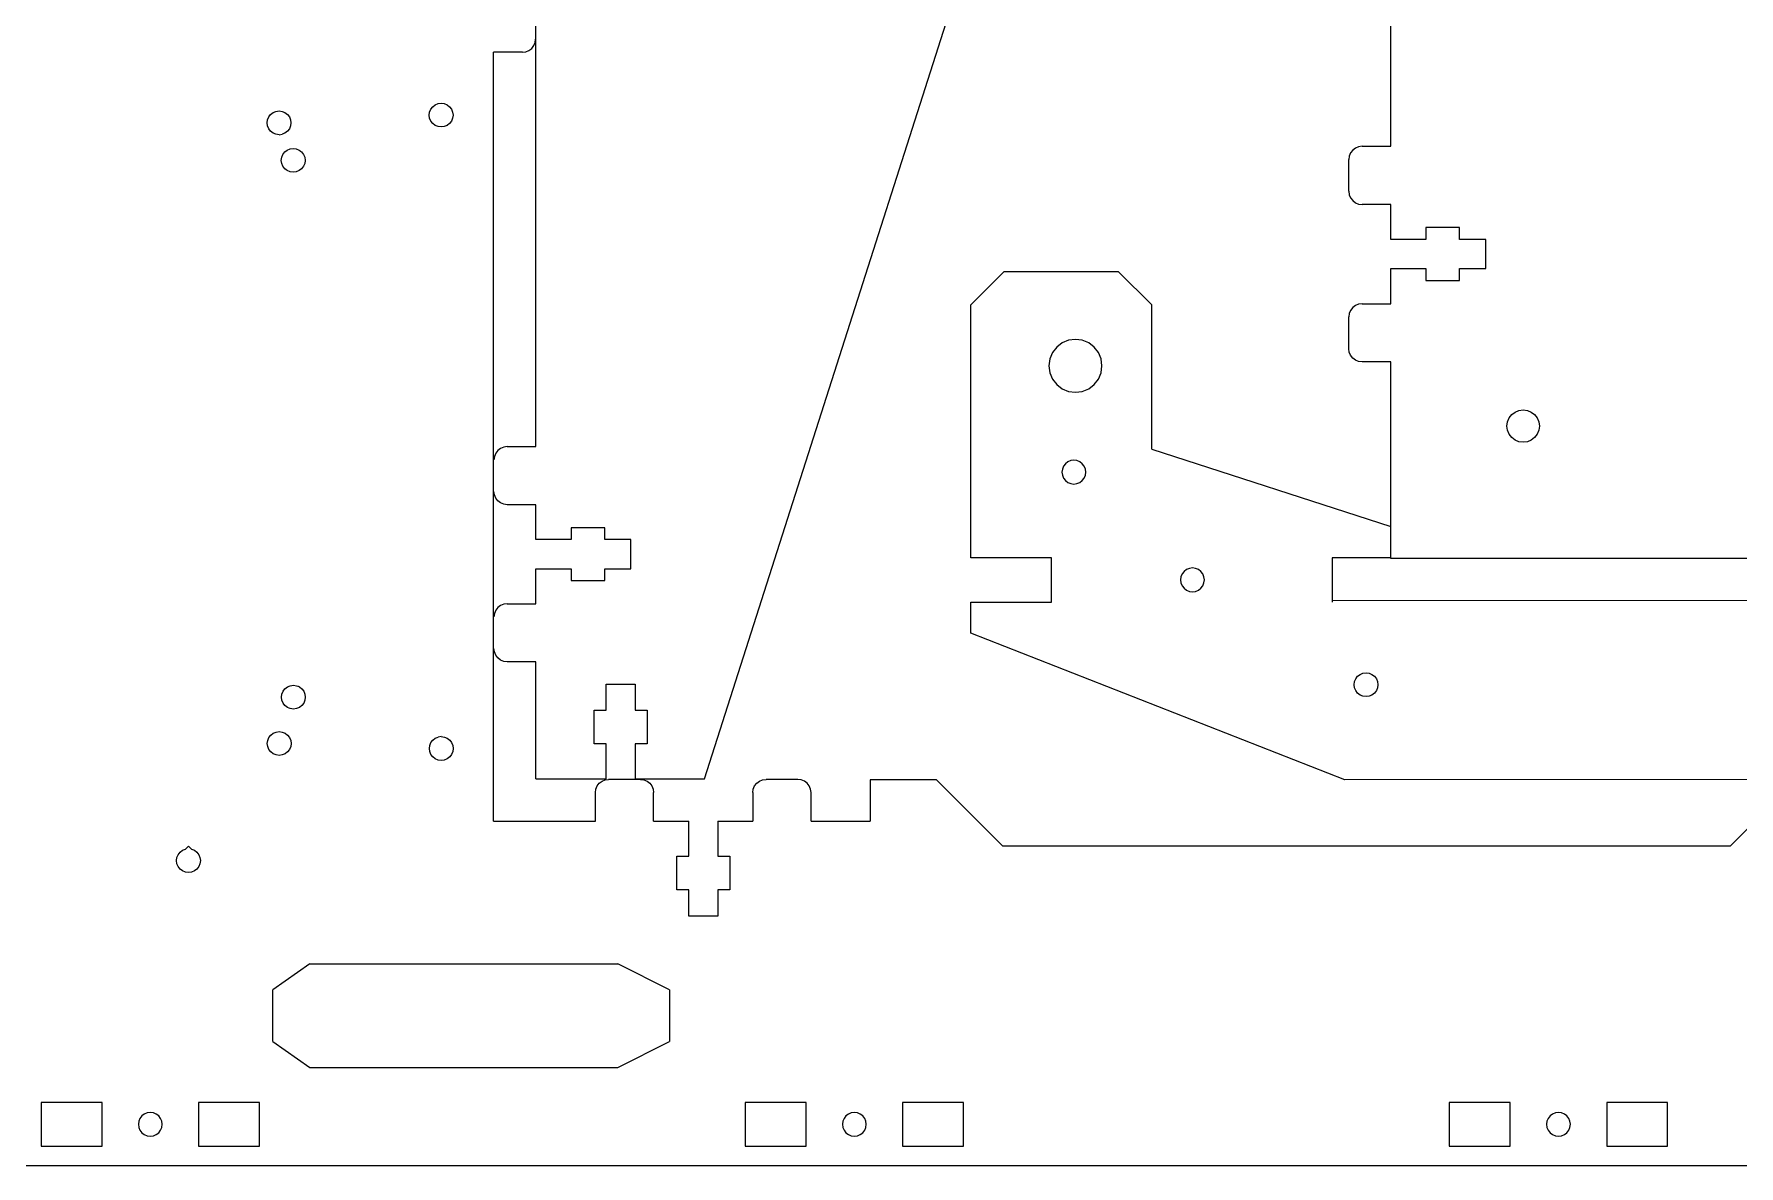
# Model space of a CAD drawing. Extents: x 0 to 941, y 0 to 539.
# Drawn here: x 396.7 to 654.4, y 0.1 to 171.2 of the extents above; entities that cross this region are included whole.
import ezdxf

# ---------------------------------------------------------------- set-up
doc = ezdxf.new("R2010")
doc.units = 0
doc.layers.add('Layer_1', color=7, linetype='CONTINUOUS')

msp = doc.modelspace()

# ---------------------------------------------------------------- linework, layer by layer
at = {"layer": 'Layer_1', "color": 5}
for points in [[(498.054969, 58.657031), (595.445906, 363.446546)], [(472.546849, 108.889051), (472.546849, 220.931973)], [(472.420216, 169.98327), (472.488401, 170.499878)], [(466.138458, 52.23673), (466.138458, 168.503861)], [(470.488405, 168.503861), (466.138458, 168.503861)], [(470.488405, 168.503861), (471.006029, 168.571877)], [(471.006029, 168.571877), (471.488403, 168.771295)], [(471.488403, 168.771295), (471.902621, 169.088484)], [(471.902621, 169.088484), (472.220459, 169.501855)], [(472.220459, 169.501855), (472.420216, 169.98327)], [(538.281682, 130.296583), (543.292848, 135.297786)], [(560.627078, 135.297786), (543.292848, 135.297786)], [(560.627078, 135.297786), (565.638273, 130.296583)], [(538.281682, 92.087109), (538.281682, 130.296583)], [(565.638273, 108.521953), (565.638273, 130.296583)], [(466.782686, 108.304427), (466.464848, 107.891054)], [(467.196904, 108.621642), (466.782686, 108.304427)], [(467.679278, 108.821046), (467.196904, 108.621642)], [(468.196902, 108.889051), (467.679278, 108.821046)], [(468.196902, 108.889051), (472.546849, 108.889051)], [(565.638273, 108.521953), (601.795737, 96.788479)], [(466.265091, 107.40965), (466.196906, 106.893057)], [(466.464848, 107.891054), (466.265091, 107.40965)], [(466.265091, 101.586037), (466.196906, 102.102633)], [(466.464848, 101.104636), (466.265091, 101.586037)], [(466.782686, 100.691263), (466.464848, 101.104636)], [(467.196904, 100.374048), (466.782686, 100.691263)], [(467.679278, 100.174644), (467.196904, 100.374048)], [(468.196902, 100.106639), (467.679278, 100.174644)], [(472.546849, 100.106639), (468.196902, 100.106639)], [(472.546849, 94.81723), (472.546849, 100.106639)], [(482.946766, 96.613637), (477.846842, 96.613637)], [(477.846842, 96.613637), (477.846842, 94.81723)], [(482.946766, 94.81723), (482.946766, 96.613637)], [(477.846842, 94.81723), (472.546849, 94.81723)], [(486.89672, 94.81723), (482.946766, 94.81723)], [(486.89672, 90.426022), (486.89672, 94.81723)], [(472.546849, 85.136613), (472.546849, 90.426022)], [(472.546849, 90.426022), (477.846842, 90.426022)], [(477.846842, 90.426022), (477.846842, 88.629641)], [(482.946766, 88.629641), (482.946766, 90.426022)], [(482.946766, 90.426022), (486.89672, 90.426022)], [(550.504473, 92.087109), (538.281682, 92.087109)], [(550.504473, 85.38594), (550.504473, 92.087109)], [(601.795737, 92.087109), (592.930375, 92.087109), (592.930375, 85.38594)], [(592.930375, 85.611985), (718.629698, 85.64441), (718.629698, 91.939938)], [(477.846842, 88.629641), (482.946766, 88.629641)], [(467.679278, 85.068609), (467.196904, 84.869205)], [(468.196902, 85.136613), (467.679278, 85.068609)], [(468.196902, 85.136613), (472.546849, 85.136613)], [(538.281682, 85.38594), (550.504473, 85.38594)], [(538.281682, 80.684569), (538.281682, 85.38594)], [(466.265091, 83.657241), (466.196906, 83.140619)], [(466.464848, 84.138616), (466.265091, 83.657241)], [(466.782686, 84.552015), (466.464848, 84.138616)], [(467.196904, 84.869205), (466.782686, 84.552015)], [(941.407792, 80.745218), (884.850346, 58.591584), (594.839129, 58.530934), (538.281682, 80.684569)], [(466.265091, 77.833628), (466.196906, 78.350221)], [(466.464848, 77.352224), (466.265091, 77.833628)], [(466.782686, 76.938828), (466.464848, 77.352224)], [(467.196904, 76.621636), (466.782686, 76.938828)], [(467.679278, 76.422232), (467.196904, 76.621636)], [(468.196902, 76.354227), (467.679278, 76.422232)], [(472.546849, 76.354227), (468.196902, 76.354227)], [(472.546849, 58.657031), (472.546849, 76.354227)], [(483.146777, 69.036242), (483.146777, 72.978322)], [(483.146777, 72.978322), (487.546735, 72.978322)], [(487.546735, 72.978322), (487.546735, 69.036242)], [(481.346792, 69.036242), (483.146777, 69.036242)], [(481.346792, 63.946412), (481.346792, 69.036242)], [(487.546735, 69.036242), (489.34672, 69.036242)], [(489.34672, 69.036242), (489.34672, 63.946412)], [(483.146777, 63.946412), (481.346792, 63.946412)], [(483.146777, 58.657031), (483.146777, 63.946412)], [(487.546735, 63.946412), (487.546735, 58.657031)], [(489.34672, 63.946412), (487.546735, 63.946412)], [(466.138458, 52.23673), (481.538308, 52.23673), (481.538308, 56.578041), (481.606493, 57.094649)], [(472.546849, 58.657031), (483.146777, 58.657031)], [(481.606493, 57.094649), (481.806278, 57.576036)], [(481.806278, 57.576036), (482.124145, 57.989435)], [(482.124145, 57.989435), (482.538306, 58.306624)], [(482.538306, 58.306624), (483.02068, 58.506014)], [(483.02068, 58.506014), (483.538332, 58.57403)], [(488.338283, 58.57403), (483.538332, 58.57403)], [(487.546735, 58.657031), (498.054969, 58.657031)], [(488.338283, 58.57403), (488.855935, 58.506014)], [(488.855935, 58.506014), (489.338253, 58.306624)], [(489.338253, 58.306624), (489.752471, 57.989435)], [(489.752471, 57.989435), (490.070309, 57.576036)], [(490.070309, 57.576036), (490.270123, 57.094649)], [(490.270123, 57.094649), (490.338251, 56.578041)], [(505.338136, 56.578041), (505.406293, 57.094649)], [(505.406293, 57.094649), (505.606078, 57.576036)], [(505.606078, 57.576036), (505.923917, 57.989435)], [(505.923917, 57.989435), (506.338134, 58.306624)], [(506.338134, 58.306624), (506.82048, 58.506014)], [(506.82048, 58.506014), (507.338132, 58.57403)], [(512.655735, 58.506014), (512.138112, 58.57403), (507.338132, 58.57403)], [(513.138081, 58.306624), (512.655735, 58.506014)], [(513.552299, 57.989435), (513.138081, 58.306624)], [(513.870138, 57.576036), (513.552299, 57.989435)], [(514.069894, 57.094649), (513.870138, 57.576036)], [(514.138079, 56.578041), (514.069894, 57.094649)], [(533.081202, 58.524133), (523.08125, 58.524133)], [(523.08125, 58.524133), (523.08125, 52.23673)], [(533.081202, 58.524133), (543.081125, 48.544134)], [(653.136955, 48.544134), (663.136906, 58.524133)], [(490.338251, 52.23673), (490.338251, 56.578041)], [(505.338136, 56.578041), (505.338136, 52.23673)], [(514.138079, 52.23673), (514.138079, 56.578041)], [(490.338251, 52.23673), (495.638243, 52.23673)], [(495.638243, 46.947321), (495.638243, 52.23673)], [(500.038201, 52.23673), (505.338136, 52.23673)], [(500.038201, 52.23673), (500.038201, 46.947321)], [(514.138079, 52.23673), (523.08125, 52.23673)], [(493.838258, 46.947321), (495.638243, 46.947321)], [(493.838258, 41.857528), (493.838258, 46.947321)], [(500.038201, 46.947321), (501.838158, 46.947321)], [(501.838158, 46.947321), (501.838158, 41.857528)], [(543.081125, 48.544134), (653.136955, 48.544134)], [(495.638243, 41.857528), (493.838258, 41.857528)], [(495.638243, 37.91542), (495.638243, 41.857528)], [(501.838158, 41.857528), (500.038201, 41.857528)], [(500.038201, 41.857528), (500.038201, 37.91542)], [(500.038201, 37.91542), (495.638243, 37.91542)], [(673.136802, 0.141104), (343.2394, 0.141104)]]:
    msp.add_lwpolyline(points, dxfattribs=at)
at = {"layer": 'Layer_1', "color": 4}
for points in [[(601.800422, 154.286098), (601.800422, 228.13609)], [(595.518579, 152.803754), (595.450422, 152.286102)], [(595.450422, 147.486123), (595.450422, 152.286102)], [(595.718392, 153.2861), (595.518579, 152.803754)], [(596.036231, 153.700318), (595.718392, 153.2861)], [(596.45042, 154.018156), (596.036231, 153.700318)], [(596.932794, 154.21797), (596.45042, 154.018156)], [(597.450418, 154.286098), (596.932794, 154.21797)], [(597.450418, 154.286098), (601.800422, 154.286098)], [(595.450422, 147.486123), (595.518579, 146.968471)], [(595.518579, 146.968471), (595.718392, 146.486125)], [(595.718392, 146.486125), (596.036231, 146.071907)], [(596.036231, 146.071907), (596.45042, 145.754069)], [(596.45042, 145.754069), (596.932794, 145.554255)], [(596.932794, 145.554255), (597.450418, 145.486127)], [(601.800422, 145.486127), (597.450418, 145.486127)], [(601.800422, 140.186107), (601.800422, 145.486127)], [(607.100414, 141.98612), (607.100414, 140.186107)], [(612.200424, 141.98612), (607.100414, 141.98612)], [(612.200424, 140.186107), (612.200424, 141.98612)], [(607.100414, 140.186107), (601.800422, 140.186107)], [(616.150434, 140.186107), (612.200424, 140.186107)], [(616.150434, 135.786121), (616.150434, 140.186107)], [(601.800422, 135.786121), (607.100414, 135.786121)], [(601.800422, 130.486129), (601.800422, 135.786121)], [(607.100414, 135.786121), (607.100414, 133.986108), (612.200424, 133.986108)], [(612.200424, 135.786121), (616.150434, 135.786121)], [(612.200424, 133.986108), (612.200424, 135.786121)], [(595.518579, 129.003757), (595.450422, 128.486133)], [(595.718392, 129.486131), (595.518579, 129.003757)], [(596.036231, 129.900348), (595.718392, 129.486131)], [(596.45042, 130.218159), (596.036231, 129.900348)], [(596.932794, 130.417972), (596.45042, 130.218159)], [(597.450418, 130.486129), (596.932794, 130.417972)], [(597.450418, 130.486129), (601.800422, 130.486129)], [(595.518579, 123.168473), (595.450422, 123.686125), (595.450422, 128.486133)], [(595.718392, 122.686127), (595.518579, 123.168473)], [(596.036231, 122.27191), (595.718392, 122.686127)], [(596.45042, 121.954071), (596.036231, 122.27191)], [(596.932794, 121.754286), (596.45042, 121.954071)], [(597.450418, 121.686129), (596.932794, 121.754286)], [(601.800422, 121.686129), (597.450418, 121.686129)], [(601.800422, 91.986135), (601.800422, 121.686129)], [(677.500409, 91.986135), (601.800422, 91.986135)]]:
    msp.add_lwpolyline(points, dxfattribs=at)
at = {"layer": 'Layer_1', "color": 7}
for points in [[(456.467041, 159.466823), (456.646901, 159.900034)], [(456.646901, 159.900034), (456.933018, 160.27206)], [(456.933018, 160.272144), (457.305862, 160.557556)], [(457.305862, 160.557471), (457.739976, 160.73688)], [(457.739976, 160.73688), (458.205868, 160.798009)], [(458.205868, 160.798178), (458.671732, 160.736908)], [(458.671732, 160.736739), (459.105847, 160.557217)], [(459.105847, 160.557217), (459.478606, 160.271665)], [(459.478606, 160.271777), (459.76461, 159.899667)], [(459.76461, 159.899583), (459.944357, 159.466315)], [(431.90239, 157.831487), (431.963774, 158.296448)], [(431.963632, 157.366554), (431.90239, 157.831487)], [(432.143408, 156.933258), (431.963632, 157.366554)], [(431.963774, 158.296448), (432.14369, 158.729659)], [(432.14369, 158.729659), (432.429751, 159.101656)], [(432.429751, 159.101656), (432.802594, 159.387124)], [(432.802594, 159.387124), (433.236737, 159.566504)], [(433.236737, 159.566504), (433.702629, 159.627633)], [(433.702629, 159.627633), (434.168522, 159.566335)], [(434.168522, 159.566335), (434.60258, 159.386841)], [(434.602467, 159.386841), (434.975226, 159.101289)], [(434.975339, 159.101289), (435.261343, 158.729207)], [(435.440949, 157.366046), (435.261089, 156.932835)], [(435.261343, 158.729207), (435.441118, 158.295911)], [(435.502248, 157.830979), (435.440836, 157.366046)], [(435.441118, 158.295911), (435.502389, 157.830979)], [(456.405629, 159.001862), (456.467041, 159.466823)], [(456.4669, 158.53707), (456.405629, 159.002003)], [(456.646675, 158.103633), (456.4669, 158.536929)], [(456.932651, 157.731608), (456.646675, 158.103718)], [(457.30541, 157.446084), (456.932651, 157.731608)], [(457.739524, 157.266562), (457.30541, 157.446084)], [(458.205388, 157.205235), (457.739524, 157.266506)], [(458.671253, 157.266449), (458.205388, 157.205292)], [(459.105367, 157.445915), (458.671253, 157.266506)], [(459.478239, 157.731185), (459.105367, 157.445773)], [(459.764299, 158.103351), (459.478239, 157.731354)], [(459.944216, 158.536421), (459.764299, 158.10321)], [(460.005599, 159.001439), (459.944216, 158.536506)], [(459.944357, 159.4664), (460.005599, 159.001439)], [(432.429412, 156.561176), (432.143408, 156.933258)], [(432.802058, 156.275652), (432.429299, 156.561176)], [(433.236257, 156.096102), (432.802143, 156.275652)], [(433.70215, 156.034832), (433.236257, 156.096102)], [(433.70215, 156.034832), (434.167986, 156.095961)], [(434.602128, 156.275398), (434.167986, 156.095961)], [(434.974831, 156.560809), (434.602015, 156.275398)], [(435.261089, 156.932835), (434.974972, 156.560809)], [(434.043695, 152.160598), (434.105135, 152.625531), (434.284995, 153.058742)], [(434.104965, 151.695665), (434.043695, 152.160598)], [(434.284995, 153.058742), (434.571112, 153.430767)], [(434.571112, 153.430767), (434.943927, 153.716179)], [(434.943927, 153.716066), (435.378098, 153.895474)], [(435.378098, 153.895587), (435.843962, 153.956745)], [(435.843962, 153.956745), (436.309855, 153.895446)], [(436.309855, 153.895446), (436.743941, 153.715925)], [(436.743941, 153.715925), (436.892277, 153.602302)], [(436.892277, 153.602302), (436.965908, 153.57185)], [(436.965908, 153.57185), (437.116672, 153.4304)], [(437.116672, 153.430287), (437.402704, 153.058177)], [(437.402704, 153.058319), (437.582451, 152.625023)], [(437.643665, 152.16009), (437.58231, 151.695129)], [(437.582451, 152.625023), (437.643665, 152.16009)], [(434.284769, 151.262341), (434.104965, 151.695665)], [(434.570773, 150.890259), (434.284769, 151.262341)], [(434.792741, 150.746185), (434.570773, 150.890259)], [(434.943504, 150.604735), (434.792741, 150.746185)], [(435.377449, 150.425072), (434.943391, 150.604622)], [(435.843426, 150.363943), (435.37759, 150.425213)], [(436.309318, 150.425072), (435.843426, 150.363943)], [(436.743489, 150.604481), (436.309318, 150.425072)], [(437.116305, 150.889921), (436.743489, 150.604481)], [(437.402393, 151.261918), (437.116305, 150.889921)], [(437.58231, 151.695129), (437.402393, 151.261918)], [(552.10806, 117.629433), (553.074953, 117.229722), (554.112543, 117.093409), (555.150133, 117.229722), (556.117026, 117.629433), (556.947296, 118.265252), (557.584384, 119.093884), (557.984886, 120.05883), (558.121481, 121.09436), (557.984886, 122.12989), (557.584384, 123.094836), (556.947296, 123.923497), (556.117026, 124.559287), (555.150133, 124.958998), (554.112543, 125.095309), (553.074953, 124.958998), (552.10806, 124.559287), (551.27779, 123.923497), (550.640673, 123.094836), (550.240172, 122.12989), (550.103576, 121.09436), (550.240172, 120.05883), (550.640673, 119.093884), (551.27779, 118.265252), (552.10806, 117.629433)], [(619.678664, 113.211137), (620.068017, 113.718545)], [(620.068017, 113.718545), (620.575425, 114.107898)], [(620.575425, 114.107898), (621.166313, 114.352641)], [(621.166313, 114.352641), (621.800438, 114.436123)], [(621.800438, 114.436123), (622.434535, 114.352641)], [(622.434535, 114.352641), (623.025424, 114.107898)], [(623.025424, 114.107898), (623.532831, 113.718545)], [(623.532831, 113.718545), (623.922185, 113.211137)], [(619.350439, 111.986123), (619.43392, 112.620249)], [(619.43392, 111.352027), (619.350439, 111.986123)], [(619.43392, 112.620249), (619.678664, 113.211137)], [(619.678664, 110.761138), (619.43392, 111.352027)], [(623.922185, 113.211137), (624.166956, 112.620249)], [(624.166956, 111.352027), (623.922185, 110.761138)], [(624.166956, 112.620249), (624.250438, 111.986123)], [(624.250438, 111.986123), (624.166956, 111.352027)], [(620.068017, 110.253731), (619.678664, 110.761138)], [(620.575425, 109.864377), (620.068017, 110.253731)], [(621.166313, 109.619605), (620.575425, 109.864377)], [(621.800438, 109.536124), (621.166313, 109.619605)], [(622.434535, 109.619605), (621.800438, 109.536124)], [(623.025424, 109.864377), (622.434535, 109.619605)], [(623.532831, 110.253731), (623.025424, 109.864377)], [(623.922185, 110.761138), (623.532831, 110.253731)], [(552.135492, 104.562601), (552.315719, 104.128402), (552.6024, 103.75553), (552.976034, 103.469385), (553.411136, 103.289525), (553.878044, 103.22817), (554.344953, 103.289525), (554.780055, 103.469385), (555.153689, 103.75553), (555.44037, 104.128402), (555.620597, 104.562601), (555.682065, 105.028606), (555.620597, 105.494612), (555.44037, 105.928839), (555.153689, 106.301708), (554.780055, 106.587828), (554.344953, 106.767688), (553.878044, 106.829071), (553.411136, 106.767688), (552.976034, 106.587828), (552.6024, 106.301708), (552.315719, 105.928839), (552.135492, 105.494612), (552.074024, 105.028606), (552.135492, 104.562601)], [(572.706331, 90.29576), (572.271229, 90.47562), (571.80432, 90.536947), (571.337412, 90.47562), (570.90231, 90.29576), (570.528676, 90.009614), (570.241994, 89.636742), (570.061767, 89.202515), (570.000299, 88.736538), (570.061767, 88.270533), (570.241994, 87.836306), (570.528676, 87.463434), (570.90231, 87.177317), (571.337412, 86.997428), (571.80432, 86.936073), (572.271229, 86.997428), (572.706331, 87.177317), (573.079965, 87.463434), (573.366646, 87.836306), (573.546873, 88.270533), (573.608341, 88.736538), (573.546873, 89.202515), (573.366646, 89.636742), (573.079965, 90.009614), (572.706331, 90.29576)], [(434.314854, 71.904472), (434.600971, 72.276497)], [(434.600971, 72.276497), (434.973815, 72.561909)], [(434.973815, 72.561909), (435.407957, 72.741317)], [(435.407957, 72.741317), (435.873821, 72.802447)], [(435.873821, 72.802447), (436.339714, 72.741176)], [(436.339714, 72.741176), (436.539019, 72.658767)], [(436.539019, 72.658767), (436.594081, 72.651712)], [(436.594081, 72.651514), (436.7738, 72.561655)], [(436.7738, 72.561655), (437.146531, 72.27613)], [(437.146531, 72.27613), (437.432535, 71.904049)], [(596.242253, 72.888321), (596.303721, 73.354298)], [(596.303721, 72.422316), (596.242253, 72.888321)], [(596.303721, 73.354298), (596.483948, 73.788554)], [(596.483948, 71.988086), (596.303721, 72.422316)], [(596.483948, 73.788554), (596.770629, 74.161426)], [(596.770629, 74.161426), (597.144263, 74.447542)], [(597.144263, 74.447542), (597.579365, 74.6274)], [(597.579365, 74.6274), (598.046274, 74.68873)], [(598.046274, 74.68873), (598.51321, 74.6274)], [(598.51321, 74.6274), (598.948284, 74.447542)], [(598.948284, 74.447542), (599.321918, 74.161426)], [(599.321918, 74.161426), (599.6086, 73.788554)], [(599.6086, 73.788554), (599.788827, 73.354298)], [(599.788827, 72.422316), (599.6086, 71.988086)], [(599.788827, 73.354298), (599.850295, 72.888321)], [(599.850295, 72.888321), (599.788827, 72.422316)], [(434.07361, 71.006328), (434.134994, 71.471233)], [(434.134881, 70.541339), (434.07361, 71.006328)], [(434.314628, 70.108071), (434.134881, 70.541339)], [(434.134994, 71.471233), (434.314854, 71.904472)], [(434.600604, 69.735961), (434.314628, 70.108071)], [(434.973363, 69.450437), (434.600604, 69.735961)], [(437.146192, 69.735622), (436.773348, 69.450183)], [(437.432281, 70.107619), (437.146192, 69.735622)], [(437.612169, 70.540859), (437.432281, 70.107619)], [(437.432535, 71.904049), (437.612282, 71.470753)], [(437.673552, 71.005792), (437.612169, 70.540859)], [(437.612282, 71.470753), (437.673552, 71.005792)], [(596.770629, 71.615214), (596.483948, 71.988086)], [(597.144263, 71.3291), (596.770629, 71.615214)], [(597.579365, 71.14924), (597.144263, 71.3291)], [(598.046274, 71.087856), (597.579365, 71.14924)], [(598.51321, 71.14924), (598.046274, 71.087856)], [(598.948284, 71.3291), (598.51321, 71.14924)], [(599.321918, 71.615214), (598.948284, 71.3291)], [(599.6086, 71.988086), (599.321918, 71.615214)], [(435.22773, 69.360775), (434.973363, 69.450437)], [(435.407449, 69.270915), (435.22773, 69.360775)], [(435.873313, 69.209645), (435.407449, 69.270915)], [(436.339206, 69.270802), (435.873313, 69.209645)], [(436.773348, 69.450183), (436.339206, 69.270802)], [(431.934394, 64.002856), (431.995862, 64.467789)], [(431.995749, 64.467789), (432.175638, 64.901029)], [(432.175638, 64.901029), (432.461755, 65.273026)], [(432.461811, 65.272913), (432.834655, 65.558324)], [(432.834514, 65.558465), (433.268713, 65.737846)], [(433.268713, 65.737846), (433.734577, 65.799003)], [(433.734633, 65.798862), (434.200526, 65.737592)], [(434.200526, 65.737733), (434.634612, 65.558211)], [(434.634612, 65.558211), (435.007371, 65.272659)], [(435.007286, 65.272659), (435.29329, 64.900577)], [(435.29329, 64.900577), (435.473038, 64.46731)], [(435.47315, 64.467168), (435.534393, 64.002236), (435.473009, 63.537274)], [(456.670918, 64.13536), (456.957007, 64.507357)], [(456.957007, 64.507357), (457.32985, 64.792796)], [(457.32985, 64.792796), (457.763965, 64.972177)], [(458.229857, 65.033334), (457.763965, 64.972177)], [(458.229857, 65.033334), (458.69575, 64.972064)], [(458.69575, 64.972064), (459.129836, 64.792542)], [(459.129836, 64.792542), (459.502595, 64.50699)], [(459.502595, 64.50699), (459.788599, 64.13488)], [(431.995665, 63.537782), (431.934394, 64.002744)], [(432.175412, 63.104628), (431.995665, 63.537895)], [(432.46136, 62.732518), (432.175356, 63.104628)], [(432.83409, 62.446994), (432.46136, 62.732518)], [(433.268289, 62.267472), (432.834175, 62.446994)], [(433.734154, 62.206089), (433.268289, 62.267359)], [(434.199961, 62.267359), (433.734097, 62.206202)], [(435.006948, 62.732179), (434.634104, 62.44674), (434.199961, 62.267359)], [(435.293093, 63.104176), (435.007032, 62.732179)], [(435.473009, 63.537274), (435.293093, 63.104063)], [(456.429618, 63.237159), (456.49103, 63.70212)], [(456.490888, 62.772226), (456.429618, 63.237159)], [(456.670664, 62.338931), (456.490888, 62.772226)], [(456.49103, 63.70212), (456.670918, 64.13536)], [(456.956668, 61.966849), (456.670664, 62.338931)], [(457.329399, 61.681325), (456.956668, 61.966849)], [(459.5022, 61.966482), (459.129384, 61.681071)], [(459.788316, 62.338507), (459.5022, 61.966482)], [(459.968205, 62.771747), (459.788316, 62.338507)], [(459.788599, 64.13488), (459.968318, 63.701641)], [(460.029588, 63.236651), (459.968205, 62.771747)], [(459.968318, 63.701641), (460.029588, 63.236651)], [(457.763513, 61.501803), (457.329399, 61.681325)], [(458.229349, 61.440533), (457.763513, 61.501803)], [(458.695213, 61.50169), (458.229349, 61.440533)], [(459.129384, 61.681071), (458.695213, 61.50169)], [(418.208658, 46.295416), (418.270069, 46.760377)], [(418.270069, 46.760377), (418.449958, 47.193616)], [(418.449958, 47.193616), (418.736046, 47.565613)], [(418.736046, 47.565613), (419.10889, 47.851053)], [(419.10889, 47.851053), (419.543004, 48.030433)], [(420.474789, 48.03032), (420.008897, 48.488452), (419.543004, 48.030433)], [(420.474789, 48.03032), (420.908875, 47.850799)], [(420.908875, 47.850799), (421.281634, 47.565246)], [(421.281634, 47.565246), (421.567638, 47.193136)], [(421.567638, 47.193136), (421.747357, 46.759897)], [(421.747357, 46.759897), (421.808628, 46.294908)], [(418.269928, 45.830483), (418.208658, 46.295416)], [(418.449704, 45.397187), (418.269928, 45.830483)], [(418.735708, 45.025105), (418.449704, 45.397187)], [(419.108438, 44.739581), (418.735708, 45.025105)], [(419.542553, 44.56006), (419.108438, 44.739581)], [(420.008389, 44.498789), (419.542553, 44.56006)], [(420.474253, 44.559947), (420.008389, 44.498789)], [(420.908424, 44.739327), (420.474253, 44.559947)], [(421.281239, 45.024738), (420.908424, 44.739327)], [(421.567356, 45.396764), (421.281239, 45.024738)], [(421.747244, 45.830003), (421.567356, 45.396764)], [(421.808628, 46.294908), (421.747244, 45.830003)], [(438.347358, 30.706533), (432.764382, 26.780652)], [(438.347358, 30.706533), (484.947863, 30.706533)], [(492.717215, 26.780652), (484.947863, 30.706533)], [(432.764382, 18.928863), (432.764382, 26.780652)], [(492.717215, 26.780652), (492.717215, 18.928863)], [(432.764382, 18.928863), (438.347358, 15.002983)], [(484.947863, 15.002983), (492.717215, 18.928863)], [(438.347358, 15.002983), (484.947863, 15.002983)], [(397.738967, 3.135087), (406.938903, 3.135087), (406.938903, 9.721899), (397.738967, 9.721899), (397.738967, 3.135087)], [(413.337982, 7.985725), (412.964856, 7.699946), (412.678541, 7.327554), (412.49854, 6.893892), (412.4371, 6.428535)], [(413.772519, 8.165387), (413.337982, 7.985725)], [(414.238835, 8.22663), (413.772519, 8.165387)], [(414.705179, 8.165387), (414.238835, 8.22663)], [(415.512843, 7.699946), (415.139717, 7.985725), (414.705179, 8.165387)], [(421.538795, 9.721899), (421.538795, 3.135087)], [(430.738732, 9.721899), (421.538795, 9.721899)], [(421.538795, 3.135087), (430.738732, 3.135087), (430.738732, 9.721899)], [(504.188137, 9.721899), (504.188137, 3.135087)], [(513.388074, 9.721899), (504.188137, 9.721899)], [(513.388074, 3.135087), (513.388074, 9.721899)], [(520.22169, 8.165387), (519.78718, 7.985725), (519.413998, 7.699946), (519.127684, 7.327554), (518.94771, 6.893892)], [(520.688034, 8.22663), (520.22169, 8.165387)], [(521.15435, 8.165387), (520.688034, 8.22663)], [(521.588859, 7.985725), (521.15435, 8.165387)], [(521.962013, 7.699946), (521.588859, 7.985725)], [(537.18793, 9.721899), (527.987966, 9.721899)], [(527.987966, 9.721899), (527.987966, 3.135087), (537.18793, 3.135087)], [(537.18793, 3.135087), (537.18793, 9.721899)], [(610.637308, 9.721899), (610.637308, 3.135087)], [(619.837244, 9.721899), (610.637308, 9.721899)], [(619.837244, 3.135087), (619.837244, 9.721899)], [(626.236323, 7.985725), (625.863168, 7.699946)], [(626.670832, 8.165387), (626.236323, 7.985725)], [(627.137176, 8.22663), (626.670832, 8.165387)], [(627.603492, 8.165387), (627.137176, 8.22663)], [(628.038029, 7.985725), (627.603492, 8.165387)], [(628.411184, 7.699946), (628.038029, 7.985725)], [(643.637044, 9.721899), (634.437108, 9.721899), (634.437108, 3.135087)], [(643.637044, 3.135087), (643.637044, 9.721899)], [(412.4371, 6.428535), (412.49854, 5.963123)], [(412.49854, 5.963123), (412.678541, 5.529432), (412.964856, 5.15704)], [(412.964856, 5.15704), (413.337982, 4.87129)], [(414.705179, 4.691627), (415.139717, 4.87129), (415.512843, 5.15704)], [(415.799185, 7.327554), (415.512843, 7.699946)], [(415.512843, 5.15704), (415.799185, 5.529432)], [(415.979187, 6.893892), (415.799185, 7.327554)], [(415.799185, 5.529432), (415.979187, 5.963123)], [(416.040542, 6.428535), (415.979187, 6.893892)], [(415.979187, 5.963123), (416.040542, 6.428535)], [(518.94771, 6.893892), (518.886327, 6.428535)], [(518.886327, 6.428535), (518.94771, 5.963123)], [(518.94771, 5.963123), (519.127684, 5.529432)], [(519.127684, 5.529432), (519.413998, 5.15704)], [(519.413998, 5.15704), (519.78718, 4.87129)], [(521.15435, 4.691627), (521.588859, 4.87129), (521.962013, 5.15704)], [(522.248328, 7.327554), (521.962013, 7.699946)], [(521.962013, 5.15704), (522.248328, 5.529432), (522.428357, 5.963123)], [(522.428357, 6.893892), (522.248328, 7.327554)], [(522.48974, 6.428535), (522.428357, 6.893892)], [(522.428357, 5.963123), (522.48974, 6.428535)], [(625.396853, 6.893892), (625.335469, 6.428535)], [(625.335469, 6.428535), (625.396853, 5.963123), (625.576854, 5.529432)], [(625.576854, 7.327554), (625.396853, 6.893892)], [(625.863168, 7.699946), (625.576854, 7.327554)], [(625.576854, 5.529432), (625.863168, 5.15704)], [(625.863168, 5.15704), (626.236323, 4.87129)], [(628.038029, 4.87129), (628.411184, 5.15704)], [(628.697498, 7.327554), (628.411184, 7.699946)], [(628.411184, 5.15704), (628.697498, 5.529432)], [(628.877499, 6.893892), (628.697498, 7.327554)], [(628.697498, 5.529432), (628.877499, 5.963123)], [(628.938883, 6.428535), (628.877499, 6.893892)], [(628.877499, 5.963123), (628.938883, 6.428535)], [(413.337982, 4.87129), (413.772519, 4.691627)], [(413.772519, 4.691627), (414.238835, 4.630413)], [(414.238835, 4.630413), (414.705179, 4.691627)], [(504.188137, 3.135087), (513.388074, 3.135087)], [(519.78718, 4.87129), (520.22169, 4.691627), (520.688034, 4.630413)], [(520.688034, 4.630413), (521.15435, 4.691627)], [(610.637308, 3.135087), (619.837244, 3.135087)], [(626.236323, 4.87129), (626.670832, 4.691627)], [(626.670832, 4.691627), (627.137176, 4.630413)], [(627.137176, 4.630413), (627.603492, 4.691627)], [(627.603492, 4.691627), (628.038029, 4.87129)], [(634.437108, 3.135087), (643.637044, 3.135087)]]:
    msp.add_lwpolyline(points, dxfattribs=at)

doc.saveas('drawing.dxf')
